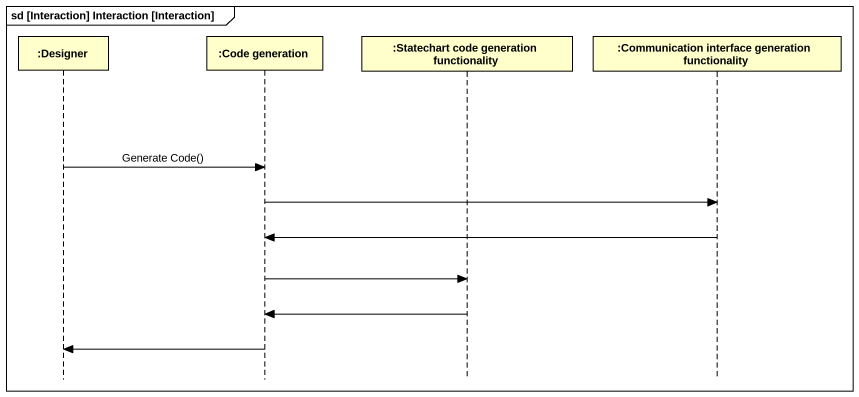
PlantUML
@startuml
mainframe sd [Interaction] Interaction [Interaction]
hide footbox
participant ":Designer" as Designer
participant ":Code generation" as Code_generation
participant ":Statechart code generation functionality" as Statechart_code_generation
participant ":Communication interface generation functionality" as Communication_interface

Designer -> Code_generation : Generate Code()
Code_generation -> Communication_interface
Communication_interface -> Code_generation
Code_generation -> Statechart_code_generation
Statechart_code_generation -> Code_generation
Code_generation -> Designer
@enduml
